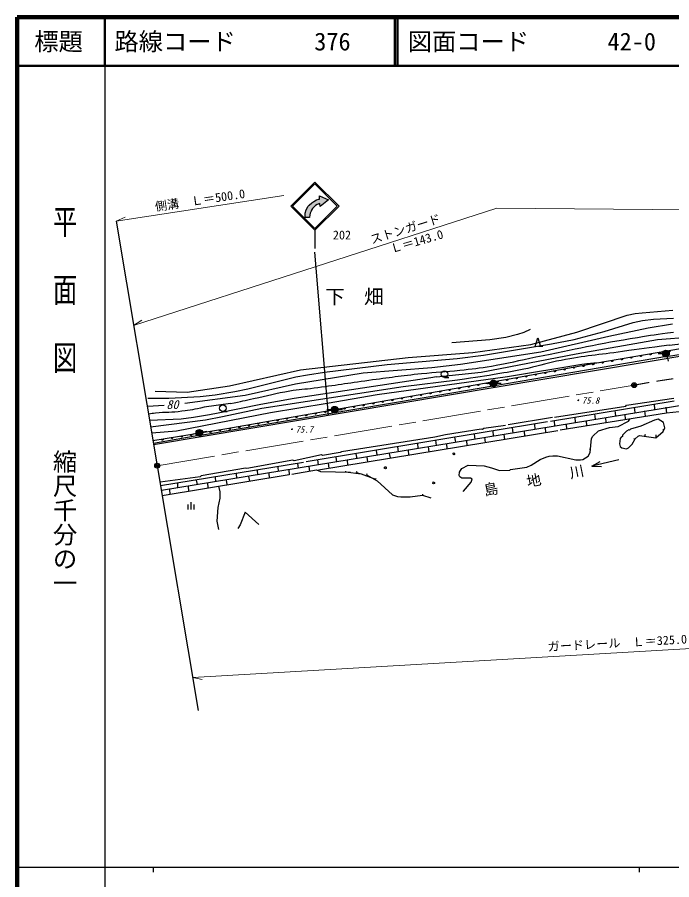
# Model space of a CAD drawing. Units: millimetres, scale not verified. Extents: x 40000 to 680000, y 20000 to 380000.
# Drawn here: x 40000 to 174738, y 202409 to 380000 of the extents above; entities that cross this region are included whole.
import ezdxf
from ezdxf.enums import TextEntityAlignment as Align

# ---------------------------------------------------------------- set-up
doc = ezdxf.new("R2010")
doc.units = ezdxf.units.MM
doc.header["$LTSCALE"] = 1000
doc.header["$PDMODE"] = 32
doc.header["$PDSIZE"] = 500
doc.linetypes.add('CHAIN', pattern=[18.5, 12, -1.5, 3.5, -1.5])
for name, color, linetype, lineweight in [('M-BGD', 7, 'Continuous', 25), ('M-BMK', 2, 'CHAIN', 13), ('M-BMK-SRVR', 3, 'Continuous', 25), ('M-STR-HTXT', 7, 'Continuous', 13), ('M-STR-STRC', 7, 'Continuous', 25), ('M-TTL', 2, 'Continuous', 140), ('M-TTL-BAND', 7, 'Continuous', 25), ('M-TTL-LINE', 7, 'Continuous', 50)]:
    doc.layers.add(name, color=color, linetype=linetype, lineweight=lineweight)
for name, color, linetype in [('M-BMK-HTXT', 7, 'Continuous'), ('M-OTRS', 6, 'Continuous'), ('M-TTL-TXT', 7, 'Continuous')]:
    doc.layers.add(name, color=color, linetype=linetype)
doc.styles.add('@ＭＳ ゴシック', font='')
doc.styles.add('ＭＳ ゴシック', font='')
doc.styles.get('@ＭＳ ゴシック').set_extended_font_data('@MS Gothic')
doc.styles.get('ＭＳ ゴシック').set_extended_font_data('MS Gothic')

msp = doc.modelspace()

# ---------------------------------------------------------------- hatches: boundary and pattern name
at = {"layer": 'M-BGD'}
for points in [[(174232, 310742, -1), (172866, 310742, -0.41421), (173549, 311425, -0.41421)], [(138696, 304619, -0.41421), (138013, 303936, -0.41421), (137330, 304619, -1)], [(106025, 299198, -1), (104659, 299198, -1)], [(78156, 294570, -1), (76815, 294307, -1)]]:
    msp.add_hatch(color=256, dxfattribs=at).paths.add_polyline_path(points)
at = {"layer": 'M-STR-STRC'}
msp.add_hatch(color=256, dxfattribs=at).paths.add_polyline_path([(102317, 341635), (102362, 341046), (104069, 342390), (102196, 343237), (102226, 342557), (102075, 342557), (101622, 342375), (101063, 342088), (100640, 341786), (100096, 341318), (99869, 341076), (99506, 340351), (99265, 339641), (99265, 338794), (100156, 338794), (100232, 339308), (100307, 339671), (100488, 340079), (100594, 340305), (100791, 340623), (101108, 340955), (101425, 341242), (101758, 341439)])
msp.add_hatch(color=256, dxfattribs=at).paths.add_polyline_path([(102317, 341635), (102362, 341046), (104069, 342390), (102196, 343237), (102226, 342557), (102075, 342557), (101622, 342375), (101063, 342088), (100640, 341786), (100096, 341318), (99869, 341076), (99506, 340351), (99265, 339641), (99265, 338794), (100156, 338794), (100232, 339308), (100307, 339671), (100488, 340079), (100594, 340305), (100791, 340623), (101108, 340955), (101425, 341242), (101758, 341439)])

# ---------------------------------------------------------------- linework, layer by layer
at = {"layer": 'M-BGD'}
for p, q in [((168640, 319165), (174990, 319673)), ((155178, 315186), (165592, 318657)), ((165592, 318657), (167201, 318996)), ((167201, 318996), (168640, 319165)), ((171011, 317811), (175075, 318065)), ((160851, 315271), (166777, 317133)), ((166777, 317133), (168725, 317557)), ((168725, 317557), (171011, 317811)), ((174905, 316795), (169910, 315948)), ((142986, 314678), (140615, 314085)), ((144256, 315101), (142986, 314678)), ((145611, 315694), (144256, 315101)), ((145695, 312646), (155178, 315186)), ((154670, 313662), (160851, 315271)), ((169910, 315948), (161782, 314255)), ((171773, 313662), (190145, 315017)), ((137313, 313577), (129439, 312985)), ((133757, 310953), (145695, 312646)), ((135959, 310445), (150013, 312731)), ((140615, 314085), (137313, 313577)), ((161782, 314255), (147812, 311037)), ((150013, 312731), (154670, 313662)), ((155093, 310699), (171773, 313662)), ((174228, 312477), (177784, 312900)), ((181594, 311037), (68056, 291987)), ((120465, 309937), (133757, 310953)), ((147812, 311037), (131217, 308497)), ((174059, 310191), (182356, 311545)), ((98282, 307397), (120465, 309937)), ((116147, 308497), (130540, 309767)), ((174059, 310191), (129439, 302571)), ((130540, 309767), (135959, 310445)), ((135535, 306889), (155093, 310699)), ((171953, 310778), (172867, 310778)), ((173803, 310108), (174007, 309203)), ((83719, 304095), (98282, 307397)), ((103277, 306889), (116147, 308497)), ((125375, 307820), (111236, 306719)), ((131217, 308497), (125375, 307820)), ((140954, 306042), (156194, 308582)), ((87445, 303502), (97351, 305957)), ((125121, 305788), (97012, 301470)), ((111236, 306719), (97266, 304433)), ((97351, 305957), (99721, 306381)), ((99721, 306381), (103277, 306889)), ((114115, 302317), (140954, 306042)), ((126307, 305957), (125121, 305788)), ((126307, 305957), (135535, 306889)), ((74999, 302825), (83719, 304095)), ((97266, 304433), (86937, 302147)), ((119449, 303925), (90323, 299438)), ((130625, 305280), (119449, 303925)), ((136417, 304655), (137331, 304656)), ((138710, 304655), (139624, 304656)), ((68388, 303009), (74999, 302825)), ((86937, 302147), (74491, 300454)), ((77623, 301893), (80756, 302232)), ((129439, 302571), (78131, 293935)), ((80756, 302232), (84820, 302909)), ((84820, 302909), (87445, 303502)), ((103785, 300539), (114115, 302317)), ((66871, 301555), (71189, 301555)), ((179647, 300539), (69665, 282589)), ((71189, 301555), (77623, 301893)), ((83889, 300454), (78470, 299692)), ((90154, 300285), (81349, 298507)), ((97012, 301470), (90154, 300285)), ((92101, 298591), (103785, 300539)), ((149759, 296813), (175244, 301047)), ((165423, 300115), (175159, 301555)), ((171095, 300369), (171180, 299269)), ((70257, 300031), (66786, 299861)), ((72797, 294866), (92101, 298591)), ((81349, 298507), (79571, 298168)), ((90323, 299438), (82280, 297745)), ((82302, 298836), (83202, 298836)), ((103747, 299233), (104660, 299234)), ((106040, 299233), (106953, 299234)), ((150606, 297660), (165253, 299946)), ((173635, 298507), (151791, 294951)), ((163052, 299015), (163137, 297914)), ((165253, 299946), (165423, 300115)), ((167031, 299692), (167116, 298591)), ((169148, 298930), (169233, 297829)), ((173551, 299692), (173635, 298507)), ((181933, 299353), (173635, 298507)), ((73729, 297237), (67244, 296956)), ((78724, 297067), (67463, 295628)), ((76269, 297575), (73729, 297237)), ((79571, 298168), (76269, 297575)), ((82280, 297745), (78724, 297067)), ((149167, 296729), (99467, 288431)), ((150183, 297575), (141039, 296051)), ((150521, 296898), (150606, 295797)), ((154755, 297660), (154839, 296559)), ((157125, 296898), (157210, 295882)), ((158819, 298337), (158988, 297237)), ((161105, 297575), (161189, 296475)), ((163729, 295713), (165846, 296813)), ((165084, 298253), (165169, 297152)), ((165846, 296813), (166100, 297237)), ((171180, 297067), (168386, 295797)), ((171942, 297237), (171180, 297067)), ((173043, 296559), (171942, 297237)), ((67717, 294443), (72797, 294866)), ((151283, 294866), (102007, 286738)), ((135535, 295205), (128169, 294019)), ((135789, 295120), (135535, 295205)), ((136043, 295289), (135789, 295120)), ((140531, 295967), (136043, 295289)), ((137906, 294866), (137991, 293765)), ((141885, 295459), (142055, 294443)), ((146457, 296221), (146542, 295120)), ((148659, 295543), (148743, 294443)), ((152977, 296221), (153061, 295205)), ((158480, 293765), (159665, 294866)), ((159665, 294866), (161951, 295543)), ((161951, 295543), (163729, 295713)), ((165931, 295035), (165423, 294781)), ((166015, 294951), (165931, 295035)), ((166269, 295205), (166015, 294951)), ((168386, 295797), (166269, 295205)), ((172873, 295120), (173127, 295120)), ((172958, 294697), (173297, 295459)), ((173297, 295459), (173043, 296559)), ((77369, 293850), (68056, 292241)), ((75913, 294167), (76809, 294343)), ((78131, 293935), (77369, 293850)), ((78163, 294608), (79059, 294785)), ((125968, 293511), (106749, 290548)), ((128169, 294019), (125968, 293511)), ((130032, 293511), (130201, 292495)), ((134096, 294189), (134181, 293088)), ((136213, 293511), (136297, 292411)), ((140192, 294104), (140277, 293088)), ((144341, 294781), (144425, 293765)), ((157972, 290379), (158226, 293257)), ((158226, 293257), (158480, 293765)), ((164153, 293257), (163983, 292157)), ((164322, 293511), (164153, 293257)), ((164576, 293681), (164322, 293511)), ((165423, 294781), (164576, 293935)), ((164576, 293935), (164576, 293681)), ((166608, 292072), (167201, 293173)), ((166947, 293257), (167201, 293173)), ((167201, 293173), (167793, 293765)), ((167793, 293765), (168132, 293850)), ((168132, 293850), (171434, 293427)), ((169233, 294104), (169148, 293681)), ((171434, 293427), (172958, 294697)), ((171434, 294019), (171434, 293427)), ((118263, 291564), (118433, 290548)), ((122412, 292326), (122497, 291225)), ((124613, 291564), (124698, 290548)), ((126137, 292919), (126222, 291818)), ((128339, 292157), (128423, 291141)), ((132487, 292834), (132572, 291818)), ((163983, 292157), (164153, 291649)), ((164153, 291649), (164491, 291310)), ((164491, 291310), (165423, 291141)), ((165423, 291141), (165846, 291310)), ((165846, 291310), (166608, 292072)), ((102600, 289871), (97012, 288685)), ((102854, 289786), (102600, 289871)), ((106495, 290379), (102854, 289786)), ((106749, 290548), (106495, 290379)), ((109712, 290125), (109881, 289109)), ((113861, 290802), (114030, 289871)), ((116570, 290209), (116739, 289278)), ((120465, 290887), (120549, 289871)), ((129693, 290040), (129863, 290294)), ((129863, 289871), (129693, 290040)), ((129863, 290294), (130032, 290209)), ((130032, 289955), (129863, 289871)), ((130032, 290209), (130032, 289955)), ((148828, 289447), (149505, 289617)), ((149505, 289617), (150267, 289701)), ((150267, 289701), (151199, 289701)), ((151199, 289701), (155009, 288855)), ((156448, 288939), (157549, 289617)), ((157549, 289617), (157972, 290379)), ((157803, 291056), (157972, 291056)), ((98959, 288347), (69495, 283521)), ((96758, 288770), (87275, 287077)), ((97012, 288685), (96758, 288770)), ((97689, 288093), (97859, 287161)), ((101838, 288855), (101923, 287839)), ((104039, 288177), (104124, 287161)), ((105563, 289447), (105733, 288431)), ((107934, 288770), (108019, 287839)), ((111998, 289447), (112083, 288431)), ((131556, 287077), (132826, 287754)), ((132826, 287754), (136128, 287669)), ((144933, 287331), (145780, 287754)), ((145780, 287754), (147643, 288939)), ((147643, 288939), (148828, 289447)), ((155009, 288855), (155940, 288855)), ((155940, 288855), (156448, 288939)), ((163829, 288903), (158266, 287573)), ((158266, 287573), (160024, 288526)), ((87021, 287161), (77877, 285553)), ((85074, 286061), (85159, 285045)), ((87275, 287077), (87021, 287161)), ((89392, 286738), (89477, 285807)), ((91763, 286145), (91847, 285129)), ((93625, 287415), (93710, 286484)), ((95911, 286823), (95996, 285807)), ((96504, 285891), (101584, 286823)), ((100060, 287500), (100145, 286484)), ((101584, 286823), (102431, 286484)), ((102431, 286484), (108611, 286315)), ((107595, 286569), (107595, 286399)), ((107595, 286399), (110813, 285976)), ((109881, 286484), (109797, 286230)), ((109797, 286230), (110813, 285976)), ((110813, 285976), (113776, 284875)), ((111998, 285976), (111913, 285807)), ((115554, 287161), (115723, 287415)), ((115808, 286992), (115554, 287161)), ((115723, 287415), (115893, 287415)), ((115977, 287077), (115808, 286992)), ((115893, 287415), (115977, 287331)), ((115977, 287331), (115977, 287077)), ((130963, 285637), (131048, 286315)), ((131048, 286315), (131217, 286653)), ((131217, 286653), (131556, 287077)), ((136128, 287669), (137652, 287246)), ((137652, 287246), (139261, 286653)), ((139261, 286653), (141377, 286738)), ((141377, 286738), (141547, 286907)), ((141547, 286907), (144933, 287331)), ((158266, 287573), (160265, 287519)), ((77623, 285383), (69411, 284283)), ((95996, 285807), (69834, 281489)), ((76861, 284706), (77031, 283775)), ((77877, 285553), (77623, 285383)), ((80756, 285299), (80841, 284367)), ((83042, 284706), (83127, 283775)), ((87614, 285468), (87783, 284452)), ((111913, 285807), (114115, 284537)), ((113776, 284875), (113861, 285045)), ((114115, 284537), (117247, 281658)), ((125545, 284029), (125629, 284367)), ((125629, 284367), (125883, 284198)), ((125883, 284198), (125883, 284029)), ((131133, 285383), (130963, 285637)), ((131556, 285129), (131133, 285383)), ((133334, 285129), (131556, 285129)), ((131895, 282420), (133419, 284283)), ((133673, 284875), (133334, 285129)), ((133419, 284283), (133673, 284875)), ((71358, 282843), (71443, 281743)), ((72967, 284113), (72967, 283182)), ((75168, 283436), (75253, 282420)), ((79147, 284113), (79232, 283097)), ((81433, 283436), (81687, 282251)), ((125714, 283944), (125545, 284029)), ((125883, 284029), (125714, 283944)), ((131725, 282505), (131895, 282420)), ((81687, 280981), (81264, 279033)), ((81687, 282251), (81687, 280981)), ((117247, 281658), (118263, 281319)), ((118263, 281319), (118941, 281235)), ((118941, 281235), (120888, 281235)), ((120888, 281235), (123428, 281573)), ((123428, 281827), (123428, 281573)), ((123428, 281573), (125121, 281065)), ((81264, 279033), (81095, 276239)), ((86937, 278102), (85921, 275477)), ((89731, 275562), (86937, 278102)), ((81095, 276239), (81433, 274546)), ((85921, 275477), (85413, 274715))]:
    msp.add_line(p, q, dxfattribs=at)
msp.add_lwpolyline([(67931, 292862), (83158, 295293), (143585, 305957), (158909, 308761), (176919, 311841), (186160, 312671), (195468, 313197), (202366, 313276), (210148, 312630)], dxfattribs=at)
for centre, radius in [((173549, 310742), 683), ((138013, 304619), 683), ((82302, 299511), 675), ((105342, 299198), 683), ((77485, 294439), 683)]:
    msp.add_circle(centre, radius, dxfattribs=at)
for centre, start, end in [((172345, 311116), 202.38704, 357.02627), ((174316, 311453), 202.38704, 357.02627), ((160517, 309093), 202.38704, 357.02627), ((162488, 309430), 202.38704, 357.02627), ((164460, 309767), 202.38704, 357.02627), ((166431, 310105), 202.38704, 357.02627), ((168402, 310442), 202.38704, 357.02627), ((170374, 310779), 202.38704, 357.02627), ((150676, 307312), 203.05019, 357.68942), ((152644, 307672), 203.05019, 357.68942), ((154611, 308032), 203.05019, 357.68942), ((156578, 308392), 203.05019, 357.68942), ((158546, 308752), 203.05019, 357.68942), ((140837, 305529), 202.68836, 357.3276), ((142806, 305876), 202.68836, 357.3276), ((144774, 306232), 203.05019, 357.68942), ((146742, 306592), 203.05019, 357.68942), ((148709, 306952), 203.05019, 357.68942), ((130989, 303791), 202.68836, 357.3276), ((132959, 304139), 202.68836, 357.3276), ((134928, 304486), 202.68836, 357.3276), ((136898, 304834), 202.68836, 357.3276), ((138867, 305181), 202.68836, 357.3276), ((121141, 302053), 202.68836, 357.3276), ((123111, 302401), 202.68836, 357.3276), ((125080, 302748), 202.68836, 357.3276), ((127050, 303096), 202.68836, 357.3276), ((129019, 303443), 202.68836, 357.3276), ((111293, 300315), 202.68836, 357.3276), ((113263, 300663), 202.68836, 357.3276), ((115233, 301010), 202.68836, 357.3276), ((117202, 301358), 202.68836, 357.3276), ((119172, 301706), 202.68836, 357.3276), ((101446, 298577), 202.68836, 357.3276), ((103415, 298925), 202.68836, 357.3276), ((105385, 299273), 202.68836, 357.3276), ((107354, 299620), 202.68836, 357.3276), ((109324, 299968), 202.68836, 357.3276), ((91598, 296840), 202.68836, 357.3276), ((93567, 297187), 202.68836, 357.3276), ((95537, 297535), 202.68836, 357.3276), ((97506, 297882), 202.68836, 357.3276), ((99476, 298230), 202.68836, 357.3276), ((81747, 295125), 201.75042, 356.38965), ((83719, 295449), 202.68836, 357.3276), ((85689, 295797), 202.68836, 357.3276), ((87659, 296144), 202.68836, 357.3276), ((89628, 296492), 202.68836, 357.3276), ((69897, 293233), 201.75042, 356.38965), ((71872, 293548), 201.75042, 356.38965), ((73847, 293864), 201.75042, 356.38965), ((75822, 294179), 201.75042, 356.38965), ((77797, 294494), 201.75042, 356.38965), ((79772, 294810), 201.75042, 356.38965)]:
    msp.add_arc(centre, 256, start, end, dxfattribs=at)
for points, knots in [([(83889, 300454), (86217, 300955), (86799, 301080), (88664, 301482), (91575, 302109), (93186, 302556), (96116, 303088), (98041, 303438), (99152, 303413), (101092, 303667), (105501, 304246), (107955, 304678), (112361, 305273), (116604, 305846), (118977, 306201), (123236, 306643), (126312, 306961), (128051, 306971), (131126, 307310), (133670, 307589), (135095, 307770), (137621, 308187), (141225, 308782), (143200, 309351), (146783, 310065), (154945, 311692), (159487, 312785), (167707, 314085), (170581, 314540), (171523, 314703), (175075, 315186)], [0, 0, 0, 0, 1, 1, 1, 2, 2, 2, 3, 3, 3, 4, 4, 4, 5, 5, 5, 6, 6, 6, 7, 7, 7, 8, 8, 8, 9, 9, 9, 10, 10, 10, 10]), ([(174228, 312477), (169545, 311855), (168359, 311694), (164600, 311171), (159675, 310487), (156883, 310295), (152001, 309354), (149287, 308831), (147824, 308280), (145120, 307704), (142872, 307226), (141600, 307014), (139336, 306616), (135946, 306020), (134833, 305879), (130625, 305280)], [0, 0, 0, 0, 1, 1, 1, 2, 2, 2, 3, 3, 3, 4, 4, 4, 5, 5, 5, 5]), ([(78470, 299692), (76335, 299226), (75706, 299103), (73913, 298860), (71787, 298572), (70566, 298705), (68436, 298456), (67883, 298392), (67699, 298375), (67022, 298279)], [0, 0, 0, 0, 1, 1, 1, 2, 2, 2, 3, 3, 3, 3])]:
    msp.add_open_spline(points, degree=3, knots=knots, dxfattribs=at)
msp.add_open_spline([(156194, 308582), (157987, 308746), (157987, 308746), (159780, 308910)], degree=3, dxfattribs=at)
at = {"layer": 'M-BMK'}
msp.add_line((68803, 287660), (167007, 304236), dxfattribs=at)
msp.add_arc((195499, 157333), 149641, 78.52187, 100.97631, dxfattribs=at)
at = {"layer": 'M-BMK-SRVR'}
for p, q in [((60351, 338046), (68803, 287660)), ((68803, 287660), (77256, 237274))]:
    msp.add_line(p, q, dxfattribs=at)
for centre in [(167007, 304236), (68803, 287660)]:
    msp.add_circle(centre, 500, dxfattribs=at)
for p in [(167007, 304236), (68803, 287660)]:
    msp.add_point(p, dxfattribs=at)
at = {"layer": 'M-OTRS'}
msp.add_point((68803, 287660), dxfattribs=at)
at = {"layer": 'M-STR-HTXT'}
for p, q in [((94895, 343295), (60351, 338046)), ((138753, 340671), (63957, 316553)), ((212243, 340078), (138753, 340671)), ((60351, 338046), (62183, 338848)), ((63957, 316553), (65637, 317639)), ((246957, 253972), (76121, 244041)), ((76121, 244041), (78079, 243636))]:
    msp.add_line(p, q, dxfattribs=at)
at = {"layer": 'M-STR-STRC'}
for p, q in [((96310, 341099), (101274, 346063)), ((96692, 341099), (101274, 345681)), ((101274, 346063), (106238, 341099)), ((101274, 345681), (105856, 341099)), ((101274, 336135), (96310, 341099)), ((101274, 336517), (96692, 341099)), ((106238, 341099), (101274, 336135)), ((105856, 341099), (101274, 336517)), ((101274, 336135), (101274, 332374)), ((101161, 331611), (104039, 297999)), ((146649, 312184), (147189, 313984)), ((147189, 313984), (147729, 312184)), ((148179, 312184), (147279, 312184)), ((127938, 305848), (128838, 305848)), ((75202, 278656), (75202, 279706)), ((75802, 278656), (75802, 280156)), ((76402, 278656), (76402, 279706))]:
    msp.add_line(p, q, dxfattribs=at)
msp.add_lwpolyline([(99265, 338794), (99265, 339641), (99506, 340351), (99869, 341076), (100096, 341318), (100640, 341786), (101063, 342088), (101622, 342375), (102075, 342557), (102226, 342557), (102196, 343237), (104069, 342390), (102362, 341046), (102317, 341635), (101758, 341439), (101425, 341242), (101108, 340955), (100791, 340623), (100594, 340305), (100488, 340079), (100307, 339671), (100232, 339308), (100156, 338794)], close=True, dxfattribs=at)
msp.add_circle((127938, 306523), 675, dxfattribs=at)
at = {"layer": 'M-TTL'}
for p, q in [((40000, 380000), (40000, 20000)), ((680000, 380000), (40000, 380000))]:
    msp.add_line(p, q, dxfattribs=at)
at = {"layer": 'M-TTL-BAND'}
for p, q in [((58000, 370000), (58000, 20000)), ((40000, 205000), (579000, 205000)), ((68000, 205000), (68000, 204000)), ((168000, 205000), (168000, 204000))]:
    msp.add_line(p, q, dxfattribs=at)
at = {"layer": 'M-TTL-LINE'}
for p, q in [((58000, 380000), (58000, 370000)), ((117750, 380000), (117750, 370000)), ((118250, 380000), (118250, 370000)), ((40000, 370000), (680000, 370000))]:
    msp.add_line(p, q, dxfattribs=at)

# ---------------------------------------------------------------- texts
at = {"layer": 'M-BGD', "style": 'ＭＳ ゴシック', "oblique": 15}
for s, height, p in [('80', 1833, (70721, 298789)), ('・75.8', 1320, (154385, 300032)), ('・75.7', 1320, (95450, 294073))]:
    msp.add_text(s, height=height, dxfattribs=at).set_placement(p, align=Align.BOTTOM_LEFT)
at = {"layer": 'M-BGD', "style": 'ＭＳ ゴシック'}
msp.add_text('島\u3000\u3000地\u3000\u3000川', height=2199, rotation=11.443, dxfattribs=at).set_placement((136402, 280817), align=Align.BOTTOM_LEFT)
at = {"layer": 'M-BMK-HTXT', "style": 'ＭＳ ゴシック'}
msp.add_text('下\u3000畑', height=2933, dxfattribs=at).set_placement((103403, 320117), align=Align.BOTTOM_LEFT)
at = {"layer": 'M-STR-HTXT', "style": 'ＭＳ ゴシック'}
for s, rotation, p in [('側溝\u3000Ｌ＝500.0', 8.432, (68569, 339531)), ('ストンガード', 17.425, (113164, 332770)), ('Ｌ＝143.0', 16.07, (117237, 330896)), ('ガードレール\u3000Ｌ＝325.0', 3.202, (149265, 248916))]:
    msp.add_text(s, height=1833, rotation=rotation, dxfattribs=at).set_placement(p, align=Align.BOTTOM_LEFT)
at = {"layer": 'M-STR-STRC', "style": 'ＭＳ ゴシック'}
msp.add_text('202', height=1833, dxfattribs=at).set_placement((104981, 333699), align=Align.BOTTOM_LEFT)
at = {"layer": 'M-TTL-BAND', "style": '@ＭＳ ゴシック', "width": 1.4}
msp.add_text('平  面  図', height=3666, rotation=270, dxfattribs=at).set_placement((49777, 306475), align=Align.MIDDLE_RIGHT)
at = {"layer": 'M-TTL-BAND', "style": '@ＭＳ ゴシック'}
msp.add_text('縮尺千分の一', height=3666, rotation=270, dxfattribs=at).set_placement((49777, 261030), align=Align.MIDDLE_RIGHT)
at = {"layer": 'M-TTL-TXT', "style": 'ＭＳ ゴシック'}
msp.add_text('標題', height=3666, dxfattribs=at).set_placement((48500, 375000), align=Align.MIDDLE_CENTER)
for s, p in [('路線コード', (60000, 375000)), ('376', (101142, 375000)), ('図面コード', (120380, 375000)), ('42-0', (161521, 375000))]:
    msp.add_text(s, height=3666, dxfattribs=at).set_placement(p, align=Align.MIDDLE_LEFT)

doc.saveas('drawing.dxf')
